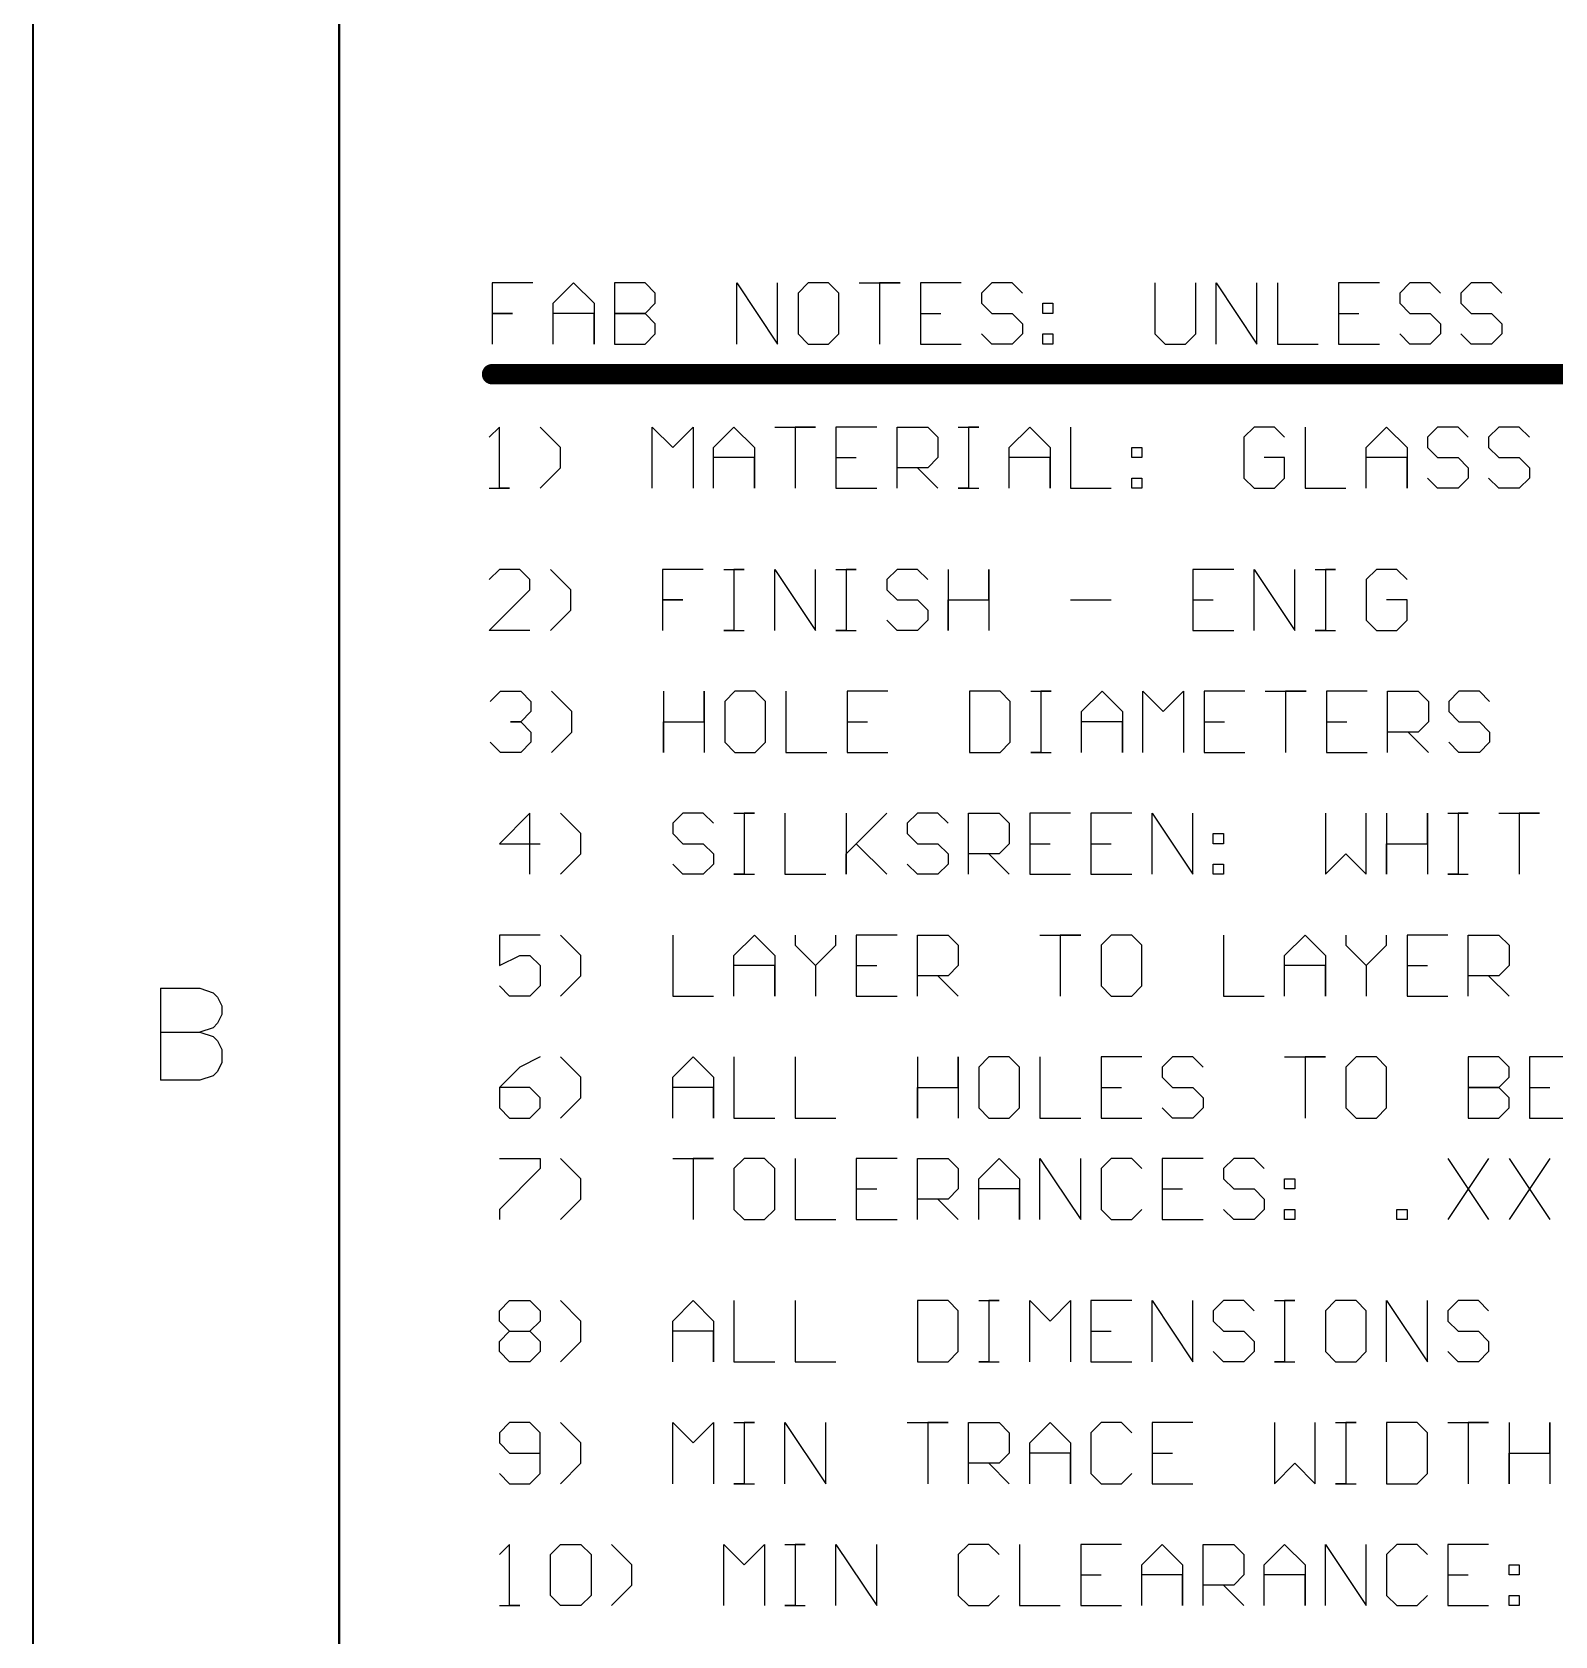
# Model space of a CAD drawing. Header units: millimetres. Extents: x 38 to 445, y 25 to 285.
# Drawn here: x 38.07 to 75.99, y 106.17 to 146.11 of the extents above; entities that cross this region are included whole.
import ezdxf

# ---------------------------------------------------------------- set-up
doc = ezdxf.new("R2010")
doc.units = ezdxf.units.MM
doc.layers.add('Mechanical16', color=56, linetype='Continuous')
doc.layers.add('Mechanical6', color=56, linetype='Continuous')

msp = doc.modelspace()

# ---------------------------------------------------------------- linework, layer by layer
at = {"layer": 'Mechanical16'}
for p, q in [((41.275, 122.301), (41.275, 120.015)), ((41.275, 122.301), (42.255, 122.301)), ((42.255, 122.301), (42.581, 122.192)), ((42.581, 122.192), (42.69, 122.083)), ((42.69, 122.083), (42.799, 121.865)), ((42.799, 121.865), (42.799, 121.648)), ((42.69, 121.43), (42.581, 121.321)), ((42.799, 121.648), (42.69, 121.43)), ((41.275, 121.212), (42.255, 121.212)), ((42.581, 121.321), (42.255, 121.212)), ((42.255, 121.212), (42.581, 121.103)), ((42.581, 121.103), (42.69, 120.995)), ((42.69, 120.995), (42.799, 120.777)), ((42.799, 120.777), (42.799, 120.45)), ((42.69, 120.233), (42.581, 120.124)), ((42.799, 120.45), (42.69, 120.233)), ((42.255, 120.015), (41.275, 120.015)), ((42.581, 120.124), (42.255, 120.015))]:
    msp.add_line(p, q, dxfattribs=at)
at = {"layer": 'Mechanical16', "const_width": 0.0508}
for points in [[(38.1, 25.4), (38.1, 279.4)], [(45.72, 33.02), (45.72, 271.78)]]:
    msp.add_lwpolyline(points, dxfattribs=at)
at = {"layer": 'Mechanical6'}
for p, q in [((50.543, 139.868), (49.527, 139.868)), ((49.527, 139.868), (49.527, 139.106)), ((51.051, 139.36), (51.558, 139.868)), ((51.558, 139.868), (52.066, 139.36)), ((52.574, 139.868), (52.574, 138.344)), ((53.336, 139.868), (52.574, 139.868)), ((53.59, 139.614), (53.336, 139.868)), ((55.621, 138.344), (55.621, 139.868)), ((55.621, 139.868), (56.637, 138.344)), ((56.637, 138.344), (56.637, 139.868)), ((57.398, 139.868), (57.145, 139.614)), ((57.906, 139.868), (57.398, 139.868)), ((58.16, 139.614), (57.906, 139.868)), ((58.668, 139.868), (59.684, 139.868)), ((59.684, 139.868), (59.176, 139.868)), ((59.176, 139.868), (59.176, 138.344)), ((61.207, 139.868), (60.192, 139.868)), ((60.192, 139.868), (60.192, 138.344)), ((61.969, 139.868), (61.715, 139.614)), ((62.477, 139.868), (61.969, 139.868)), ((62.731, 139.614), (62.477, 139.868)), ((66.032, 139.868), (66.032, 138.598)), ((67.047, 138.598), (67.047, 139.868)), ((67.555, 138.344), (67.555, 139.868)), ((67.555, 139.868), (68.571, 138.344)), ((68.571, 138.344), (68.571, 139.868)), ((69.079, 139.868), (69.079, 138.344)), ((71.618, 139.868), (70.602, 139.868)), ((70.602, 139.868), (70.602, 138.344)), ((72.38, 139.868), (72.126, 139.614)), ((72.887, 139.868), (72.38, 139.868)), ((73.141, 139.614), (72.887, 139.868)), ((73.903, 139.868), (73.649, 139.614)), ((74.411, 139.868), (73.903, 139.868)), ((74.665, 139.614), (74.411, 139.868)), ((53.59, 139.36), (53.59, 139.614)), ((57.145, 139.614), (57.145, 138.598)), ((58.16, 138.598), (58.16, 139.614)), ((61.715, 139.614), (61.715, 139.36)), ((72.126, 139.614), (72.126, 139.36)), ((73.649, 139.614), (73.649, 139.36)), ((49.527, 139.106), (50.035, 139.106)), ((50.035, 139.106), (49.527, 139.106)), ((49.527, 139.106), (49.527, 138.344)), ((51.051, 138.344), (51.051, 139.36)), ((52.066, 139.106), (51.051, 139.106)), ((52.066, 139.36), (52.066, 138.344)), ((52.066, 138.344), (52.066, 139.106)), ((53.336, 139.106), (52.574, 139.106)), ((52.574, 139.106), (53.336, 139.106)), ((53.336, 139.106), (53.59, 139.36)), ((53.59, 138.852), (53.336, 139.106)), ((60.192, 139.106), (60.699, 139.106)), ((61.715, 139.36), (61.969, 139.106)), ((61.969, 139.106), (62.477, 139.106)), ((62.477, 139.106), (62.731, 138.852)), ((63.239, 139.36), (63.492, 139.36)), ((63.239, 139.106), (63.239, 139.36)), ((63.492, 139.106), (63.239, 139.106)), ((63.492, 139.36), (63.492, 139.106)), ((70.602, 139.106), (71.11, 139.106)), ((72.126, 139.36), (72.38, 139.106)), ((72.38, 139.106), (72.887, 139.106)), ((72.887, 139.106), (73.141, 138.852)), ((73.649, 139.36), (73.903, 139.106)), ((73.903, 139.106), (74.411, 139.106)), ((74.411, 139.106), (74.665, 138.852)), ((53.336, 138.344), (53.59, 138.598)), ((53.59, 138.598), (53.59, 138.852)), ((57.145, 138.598), (57.398, 138.344)), ((57.906, 138.344), (58.16, 138.598)), ((61.969, 138.344), (61.715, 138.598)), ((62.731, 138.598), (62.477, 138.344)), ((62.731, 138.852), (62.731, 138.598)), ((63.239, 138.598), (63.492, 138.598)), ((63.239, 138.344), (63.239, 138.598)), ((63.492, 138.598), (63.492, 138.344)), ((66.032, 138.598), (66.286, 138.344)), ((66.793, 138.344), (67.047, 138.598)), ((72.38, 138.344), (72.126, 138.598)), ((73.141, 138.598), (72.887, 138.344)), ((73.141, 138.852), (73.141, 138.598)), ((73.903, 138.344), (73.649, 138.598)), ((74.665, 138.598), (74.411, 138.344)), ((74.665, 138.852), (74.665, 138.598)), ((52.574, 138.344), (53.336, 138.344)), ((57.398, 138.344), (57.906, 138.344)), ((60.192, 138.344), (61.207, 138.344)), ((62.477, 138.344), (61.969, 138.344)), ((63.492, 138.344), (63.239, 138.344)), ((66.286, 138.344), (66.793, 138.344)), ((69.079, 138.344), (70.094, 138.344)), ((70.602, 138.344), (71.618, 138.344)), ((72.887, 138.344), (72.38, 138.344)), ((74.411, 138.344), (73.903, 138.344)), ((49.709, 136.277), (49.455, 136.023)), ((49.709, 134.754), (49.709, 136.277)), ((51.232, 135.77), (50.724, 136.277)), ((53.517, 134.754), (53.517, 136.277)), ((53.517, 136.277), (54.025, 135.77)), ((54.025, 135.77), (54.533, 136.277)), ((54.533, 136.277), (54.533, 134.754)), ((55.041, 135.77), (55.549, 136.277)), ((55.549, 136.277), (56.057, 135.77)), ((56.565, 136.277), (57.58, 136.277)), ((57.58, 136.277), (57.072, 136.277)), ((57.072, 136.277), (57.072, 134.754)), ((59.104, 136.277), (58.088, 136.277)), ((58.088, 136.277), (58.088, 134.754)), ((59.612, 134.754), (59.612, 136.277)), ((59.612, 136.277), (60.373, 136.277)), ((60.373, 136.277), (60.627, 136.023)), ((61.135, 136.277), (61.643, 136.277)), ((61.643, 136.277), (61.389, 136.277)), ((61.389, 136.277), (61.389, 134.754)), ((62.405, 135.77), (62.912, 136.277)), ((62.912, 136.277), (63.42, 135.77)), ((63.928, 136.277), (63.928, 134.754)), ((68.499, 136.277), (68.245, 136.023)), ((69.006, 136.277), (68.499, 136.277)), ((69.26, 136.023), (69.006, 136.277)), ((69.768, 136.277), (69.768, 134.754)), ((71.292, 135.77), (71.8, 136.277)), ((71.8, 136.277), (72.307, 135.77)), ((73.069, 136.277), (72.815, 136.023)), ((73.577, 136.277), (73.069, 136.277)), ((73.831, 136.023), (73.577, 136.277)), ((74.593, 136.277), (74.339, 136.023)), ((75.101, 136.277), (74.593, 136.277)), ((75.354, 136.023), (75.101, 136.277)), ((60.627, 136.023), (60.627, 135.516)), ((68.245, 136.023), (68.245, 135.008)), ((72.815, 136.023), (72.815, 135.77)), ((74.339, 136.023), (74.339, 135.77)), ((51.232, 135.262), (51.232, 135.77)), ((55.041, 134.754), (55.041, 135.77)), ((56.057, 135.516), (55.041, 135.516)), ((56.057, 135.77), (56.057, 134.754)), ((56.057, 134.754), (56.057, 135.516)), ((58.088, 135.516), (58.596, 135.516)), ((60.627, 135.516), (60.373, 135.262)), ((62.405, 134.754), (62.405, 135.77)), ((63.42, 135.516), (62.405, 135.516)), ((63.42, 135.77), (63.42, 134.754)), ((63.42, 134.754), (63.42, 135.516)), ((65.452, 135.77), (65.706, 135.77)), ((65.452, 135.516), (65.452, 135.77)), ((65.706, 135.516), (65.452, 135.516)), ((65.706, 135.77), (65.706, 135.516)), ((69.26, 135.516), (68.753, 135.516)), ((69.26, 135.008), (69.26, 135.516)), ((71.292, 134.754), (71.292, 135.77)), ((72.307, 135.516), (71.292, 135.516)), ((72.307, 135.77), (72.307, 134.754)), ((72.307, 134.754), (72.307, 135.516)), ((72.815, 135.77), (73.069, 135.516)), ((73.069, 135.516), (73.577, 135.516)), ((73.577, 135.516), (73.831, 135.262)), ((74.339, 135.77), (74.593, 135.516)), ((74.593, 135.516), (75.101, 135.516)), ((75.101, 135.516), (75.354, 135.262)), ((50.724, 134.754), (51.232, 135.262)), ((60.373, 135.262), (59.612, 135.262)), ((60.119, 135.262), (60.627, 134.754)), ((65.452, 135.008), (65.706, 135.008)), ((65.452, 134.754), (65.452, 135.008)), ((65.706, 135.008), (65.706, 134.754)), ((68.245, 135.008), (68.499, 134.754)), ((69.006, 134.754), (69.26, 135.008)), ((73.069, 134.754), (72.815, 135.008)), ((73.831, 135.008), (73.577, 134.754)), ((73.831, 135.262), (73.831, 135.008)), ((74.593, 134.754), (74.339, 135.008)), ((75.354, 135.008), (75.101, 134.754)), ((75.354, 135.262), (75.354, 135.008)), ((49.455, 134.754), (49.963, 134.754)), ((49.963, 134.754), (49.709, 134.754)), ((58.088, 134.754), (59.104, 134.754)), ((61.389, 134.754), (61.135, 134.754)), ((61.135, 134.754), (61.643, 134.754)), ((63.928, 134.754), (64.944, 134.754)), ((65.706, 134.754), (65.452, 134.754)), ((68.499, 134.754), (69.006, 134.754)), ((69.768, 134.754), (70.784, 134.754)), ((73.577, 134.754), (73.069, 134.754)), ((75.101, 134.754), (74.593, 134.754)), ((49.709, 132.734), (49.455, 132.481)), ((50.217, 132.734), (49.709, 132.734)), ((50.47, 132.481), (50.217, 132.734)), ((51.486, 132.227), (50.978, 132.734)), ((54.787, 132.734), (53.771, 132.734)), ((53.771, 132.734), (53.771, 131.973)), ((55.295, 132.734), (55.803, 132.734)), ((55.803, 132.734), (55.549, 132.734)), ((55.549, 132.734), (55.549, 131.211)), ((56.565, 131.211), (56.565, 132.734)), ((56.565, 132.734), (57.58, 131.211)), ((57.58, 131.211), (57.58, 132.734)), ((58.088, 132.734), (58.596, 132.734)), ((58.596, 132.734), (58.342, 132.734)), ((58.342, 132.734), (58.342, 131.211)), ((59.612, 132.734), (59.358, 132.481)), ((60.119, 132.734), (59.612, 132.734)), ((60.373, 132.481), (60.119, 132.734)), ((60.881, 132.734), (60.881, 131.211)), ((61.897, 131.973), (61.897, 132.734)), ((61.897, 132.734), (61.897, 131.211)), ((67.991, 132.734), (66.975, 132.734)), ((66.975, 132.734), (66.975, 131.211)), ((68.499, 131.211), (68.499, 132.734)), ((68.499, 132.734), (69.514, 131.211)), ((69.514, 131.211), (69.514, 132.734)), ((70.022, 132.734), (70.53, 132.734)), ((70.53, 132.734), (70.276, 132.734)), ((70.276, 132.734), (70.276, 131.211)), ((71.546, 132.734), (71.292, 132.481)), ((72.053, 132.734), (71.546, 132.734)), ((72.307, 132.481), (72.053, 132.734)), ((49.455, 131.211), (50.47, 132.227)), ((50.47, 132.227), (50.47, 132.481)), ((51.486, 131.719), (51.486, 132.227)), ((59.358, 132.481), (59.358, 132.227)), ((59.358, 132.227), (59.612, 131.973)), ((71.292, 132.481), (71.292, 131.465)), ((53.771, 131.973), (54.279, 131.973)), ((54.279, 131.973), (53.771, 131.973)), ((53.771, 131.973), (53.771, 131.211)), ((59.612, 131.973), (60.119, 131.973)), ((60.119, 131.973), (60.373, 131.719)), ((60.881, 131.211), (60.881, 131.973)), ((60.881, 131.973), (61.897, 131.973)), ((63.928, 131.973), (64.944, 131.973)), ((66.975, 131.973), (67.483, 131.973)), ((72.307, 131.973), (71.8, 131.973)), ((72.307, 131.465), (72.307, 131.973)), ((50.978, 131.211), (51.486, 131.719)), ((59.612, 131.211), (59.358, 131.465)), ((60.373, 131.465), (60.119, 131.211)), ((60.373, 131.719), (60.373, 131.465)), ((71.292, 131.465), (71.546, 131.211)), ((72.053, 131.211), (72.307, 131.465)), ((50.47, 131.211), (49.455, 131.211)), ((55.549, 131.211), (55.295, 131.211)), ((55.295, 131.211), (55.803, 131.211)), ((58.342, 131.211), (58.088, 131.211)), ((58.088, 131.211), (58.596, 131.211)), ((60.119, 131.211), (59.612, 131.211)), ((66.975, 131.211), (67.991, 131.211)), ((70.276, 131.211), (70.022, 131.211)), ((70.022, 131.211), (70.53, 131.211)), ((71.546, 131.211), (72.053, 131.211)), ((49.479, 129.445), (49.733, 129.699)), ((49.733, 129.699), (50.241, 129.699)), ((50.241, 129.699), (50.495, 129.445)), ((50.495, 129.445), (50.495, 129.192)), ((51.511, 129.192), (51.003, 129.699)), ((53.796, 129.699), (53.796, 128.176)), ((54.811, 128.938), (54.811, 129.699)), ((54.811, 129.699), (54.811, 128.176)), ((55.573, 129.699), (55.319, 129.445)), ((55.319, 129.445), (55.319, 128.43)), ((56.081, 129.699), (55.573, 129.699)), ((56.335, 129.445), (56.081, 129.699)), ((56.335, 128.43), (56.335, 129.445)), ((56.843, 129.699), (56.843, 128.176)), ((59.382, 129.699), (58.366, 129.699)), ((58.366, 129.699), (58.366, 128.176)), ((61.413, 129.699), (61.413, 128.176)), ((62.175, 129.699), (61.413, 129.699)), ((62.429, 129.445), (62.175, 129.699)), ((62.429, 128.43), (62.429, 129.445)), ((62.937, 129.699), (63.445, 129.699)), ((63.445, 129.699), (63.191, 129.699)), ((63.191, 129.699), (63.191, 128.176)), ((64.206, 129.192), (64.714, 129.699)), ((64.714, 129.699), (65.222, 129.192)), ((65.73, 128.176), (65.73, 129.699)), ((65.73, 129.699), (66.238, 129.192)), ((66.238, 129.192), (66.746, 129.699)), ((66.746, 129.699), (66.746, 128.176)), ((68.269, 129.699), (67.253, 129.699)), ((67.253, 129.699), (67.253, 128.176)), ((68.777, 129.699), (69.793, 129.699)), ((69.793, 129.699), (69.285, 129.699)), ((69.285, 129.699), (69.285, 128.176)), ((71.316, 129.699), (70.3, 129.699)), ((70.3, 129.699), (70.3, 128.176)), ((71.824, 128.176), (71.824, 129.699)), ((71.824, 129.699), (72.586, 129.699)), ((72.586, 129.699), (72.84, 129.445)), ((72.84, 129.445), (72.84, 128.938)), ((73.601, 129.699), (73.347, 129.445)), ((73.347, 129.445), (73.347, 129.192)), ((74.109, 129.699), (73.601, 129.699)), ((74.363, 129.445), (74.109, 129.699)), ((50.495, 129.192), (50.241, 128.938)), ((51.511, 128.684), (51.511, 129.192)), ((64.206, 128.176), (64.206, 129.192)), ((65.222, 129.192), (65.222, 128.176)), ((73.347, 129.192), (73.601, 128.938)), ((50.241, 128.938), (49.987, 128.938)), ((49.987, 128.938), (50.241, 128.938)), ((50.241, 128.938), (50.495, 128.684)), ((50.495, 128.684), (50.495, 128.43)), ((51.003, 128.176), (51.511, 128.684)), ((53.796, 128.176), (53.796, 128.938)), ((53.796, 128.938), (54.811, 128.938)), ((58.366, 128.938), (58.874, 128.938)), ((65.222, 128.938), (64.206, 128.938)), ((65.222, 128.176), (65.222, 128.938)), ((67.253, 128.938), (67.761, 128.938)), ((70.3, 128.938), (70.808, 128.938)), ((72.586, 128.684), (71.824, 128.684)), ((72.332, 128.684), (72.84, 128.176)), ((72.84, 128.938), (72.586, 128.684)), ((73.601, 128.938), (74.109, 128.938)), ((74.109, 128.938), (74.363, 128.684)), ((74.363, 128.684), (74.363, 128.43)), ((49.733, 128.176), (49.479, 128.43)), ((50.495, 128.43), (50.241, 128.176)), ((55.319, 128.43), (55.573, 128.176)), ((56.081, 128.176), (56.335, 128.43)), ((62.175, 128.176), (62.429, 128.43)), ((73.601, 128.176), (73.347, 128.43)), ((74.363, 128.43), (74.109, 128.176)), ((50.241, 128.176), (49.733, 128.176)), ((55.573, 128.176), (56.081, 128.176)), ((56.843, 128.176), (57.858, 128.176)), ((58.366, 128.176), (59.382, 128.176)), ((61.413, 128.176), (62.175, 128.176)), ((63.191, 128.176), (62.937, 128.176)), ((62.937, 128.176), (63.445, 128.176)), ((67.253, 128.176), (68.269, 128.176)), ((70.3, 128.176), (71.316, 128.176)), ((74.109, 128.176), (73.601, 128.176)), ((50.471, 126.664), (49.709, 125.903)), ((50.471, 125.141), (50.471, 126.664)), ((51.74, 126.156), (51.232, 126.664)), ((54.279, 126.664), (54.025, 126.41)), ((54.787, 126.664), (54.279, 126.664)), ((55.041, 126.41), (54.787, 126.664)), ((55.549, 126.664), (56.057, 126.664)), ((56.057, 126.664), (55.803, 126.664)), ((55.803, 126.664), (55.803, 125.141)), ((56.819, 126.664), (56.819, 125.141)), ((58.342, 126.664), (58.342, 125.141)), ((58.342, 125.649), (59.358, 126.664)), ((59.358, 126.664), (58.596, 125.903)), ((60.119, 126.664), (59.866, 126.41)), ((60.627, 126.664), (60.119, 126.664)), ((60.881, 126.41), (60.627, 126.664)), ((61.389, 125.141), (61.389, 126.664)), ((61.389, 126.664), (62.151, 126.664)), ((62.151, 126.664), (62.405, 126.41)), ((63.928, 126.664), (62.913, 126.664)), ((62.913, 126.664), (62.913, 125.141)), ((65.452, 126.664), (64.436, 126.664)), ((64.436, 126.664), (64.436, 125.141)), ((65.96, 125.141), (65.96, 126.664)), ((65.96, 126.664), (66.975, 125.141)), ((66.975, 125.141), (66.975, 126.664)), ((70.276, 126.664), (70.276, 125.141)), ((71.292, 125.141), (71.292, 126.664)), ((71.8, 126.664), (71.8, 125.141)), ((72.815, 125.903), (72.815, 126.664)), ((72.815, 126.664), (72.815, 125.141)), ((73.323, 126.664), (73.831, 126.664)), ((73.831, 126.664), (73.577, 126.664)), ((73.577, 126.664), (73.577, 125.141)), ((74.593, 126.664), (75.608, 126.664)), ((75.608, 126.664), (75.101, 126.664)), ((75.101, 126.664), (75.101, 125.141)), ((54.025, 126.41), (54.025, 126.156)), ((59.866, 126.41), (59.866, 126.156)), ((62.405, 126.41), (62.405, 125.903)), ((49.709, 125.903), (50.724, 125.903)), ((51.74, 125.649), (51.74, 126.156)), ((54.025, 126.156), (54.279, 125.903)), ((54.279, 125.903), (54.787, 125.903)), ((54.787, 125.903), (55.041, 125.649)), ((58.596, 125.903), (59.358, 125.141)), ((59.866, 126.156), (60.119, 125.903)), ((60.119, 125.903), (60.627, 125.903)), ((60.627, 125.903), (60.881, 125.649)), ((62.405, 125.903), (62.151, 125.649)), ((62.913, 125.903), (63.42, 125.903)), ((64.436, 125.903), (64.944, 125.903)), ((67.483, 126.156), (67.737, 126.156)), ((67.483, 125.903), (67.483, 126.156)), ((67.737, 125.903), (67.483, 125.903)), ((67.737, 126.156), (67.737, 125.903)), ((71.8, 125.141), (71.8, 125.903)), ((71.8, 125.903), (72.815, 125.903)), ((51.232, 125.141), (51.74, 125.649)), ((55.041, 125.649), (55.041, 125.395)), ((58.342, 125.141), (58.342, 125.649)), ((60.881, 125.649), (60.881, 125.395)), ((62.151, 125.649), (61.389, 125.649)), ((61.897, 125.649), (62.405, 125.141)), ((70.276, 125.141), (70.784, 125.649)), ((70.784, 125.649), (71.292, 125.141)), ((54.279, 125.141), (54.025, 125.395)), ((54.787, 125.141), (54.279, 125.141)), ((55.041, 125.395), (54.787, 125.141)), ((55.803, 125.141), (55.549, 125.141)), ((55.549, 125.141), (56.057, 125.141)), ((56.819, 125.141), (57.834, 125.141)), ((60.119, 125.141), (59.866, 125.395)), ((60.627, 125.141), (60.119, 125.141)), ((60.881, 125.395), (60.627, 125.141)), ((62.913, 125.141), (63.928, 125.141)), ((64.436, 125.141), (65.452, 125.141)), ((67.483, 125.395), (67.737, 125.395)), ((67.483, 125.141), (67.483, 125.395)), ((67.737, 125.141), (67.483, 125.141)), ((67.737, 125.395), (67.737, 125.141)), ((73.577, 125.141), (73.323, 125.141)), ((73.323, 125.141), (73.831, 125.141)), ((50.724, 123.629), (49.709, 123.629)), ((49.709, 123.629), (49.709, 122.867)), ((51.74, 123.121), (51.232, 123.629)), ((54.025, 123.629), (54.025, 122.106)), ((55.549, 123.121), (56.057, 123.629)), ((56.057, 123.629), (56.565, 123.121)), ((57.072, 123.629), (57.072, 123.375)), ((58.088, 123.375), (58.088, 123.629)), ((59.612, 123.629), (58.596, 123.629)), ((58.596, 123.629), (58.596, 122.106)), ((60.119, 122.106), (60.119, 123.629)), ((60.119, 123.629), (60.881, 123.629)), ((60.881, 123.629), (61.135, 123.375)), ((63.166, 123.629), (64.182, 123.629)), ((64.182, 123.629), (63.674, 123.629)), ((63.674, 123.629), (63.674, 122.106)), ((64.944, 123.629), (64.69, 123.375)), ((65.452, 123.629), (64.944, 123.629)), ((65.706, 123.375), (65.452, 123.629)), ((67.737, 123.629), (67.737, 122.106)), ((69.26, 123.121), (69.768, 123.629)), ((69.768, 123.629), (70.276, 123.121)), ((70.784, 123.629), (70.784, 123.375)), ((71.8, 123.375), (71.8, 123.629)), ((73.323, 123.629), (72.307, 123.629)), ((72.307, 123.629), (72.307, 122.106)), ((73.831, 122.106), (73.831, 123.629)), ((73.831, 123.629), (74.593, 123.629)), ((74.593, 123.629), (74.847, 123.375)), ((49.709, 122.867), (50.217, 123.121)), ((50.217, 123.121), (50.471, 123.121)), ((50.471, 123.121), (50.724, 122.867)), ((51.74, 122.614), (51.74, 123.121)), ((55.549, 122.106), (55.549, 123.121)), ((56.565, 123.121), (56.565, 122.106)), ((57.072, 123.375), (57.58, 122.867)), ((57.58, 122.867), (58.088, 123.375)), ((61.135, 123.375), (61.135, 122.867)), ((64.69, 123.375), (64.69, 122.36)), ((65.706, 122.36), (65.706, 123.375)), ((69.26, 122.106), (69.26, 123.121)), ((70.276, 123.121), (70.276, 122.106)), ((70.784, 123.375), (71.292, 122.867)), ((71.292, 122.867), (71.8, 123.375)), ((74.847, 123.375), (74.847, 122.867)), ((50.724, 122.867), (50.724, 122.36)), ((51.232, 122.106), (51.74, 122.614)), ((56.565, 122.867), (55.549, 122.867)), ((56.565, 122.106), (56.565, 122.867)), ((57.58, 122.867), (57.58, 122.106)), ((58.596, 122.867), (59.104, 122.867)), ((60.881, 122.614), (60.119, 122.614)), ((60.627, 122.614), (61.135, 122.106)), ((61.135, 122.867), (60.881, 122.614)), ((70.276, 122.867), (69.26, 122.867)), ((70.276, 122.106), (70.276, 122.867)), ((71.292, 122.867), (71.292, 122.106)), ((72.307, 122.867), (72.815, 122.867)), ((74.593, 122.614), (73.831, 122.614)), ((74.339, 122.614), (74.847, 122.106)), ((74.847, 122.867), (74.593, 122.614)), ((49.963, 122.106), (49.709, 122.36)), ((50.724, 122.36), (50.471, 122.106)), ((64.69, 122.36), (64.944, 122.106)), ((65.452, 122.106), (65.706, 122.36)), ((50.471, 122.106), (49.963, 122.106)), ((54.025, 122.106), (55.041, 122.106)), ((58.596, 122.106), (59.612, 122.106)), ((64.944, 122.106), (65.452, 122.106)), ((67.737, 122.106), (68.753, 122.106)), ((72.307, 122.106), (73.323, 122.106)), ((50.217, 120.34), (49.709, 119.832)), ((50.724, 120.594), (50.217, 120.34)), ((51.74, 120.086), (51.232, 120.594)), ((54.025, 120.086), (54.533, 120.594)), ((54.533, 120.594), (55.041, 120.086)), ((55.549, 120.594), (55.549, 119.071)), ((57.072, 120.594), (57.072, 119.071)), ((60.119, 120.594), (60.119, 119.071)), ((61.135, 119.832), (61.135, 120.594)), ((61.135, 120.594), (61.135, 119.071)), ((61.897, 120.594), (61.643, 120.34)), ((61.643, 120.34), (61.643, 119.325)), ((62.405, 120.594), (61.897, 120.594)), ((62.659, 120.34), (62.405, 120.594)), ((62.659, 119.325), (62.659, 120.34)), ((63.166, 120.594), (63.166, 119.071)), ((65.706, 120.594), (64.69, 120.594)), ((64.69, 120.594), (64.69, 119.071)), ((66.467, 120.594), (66.213, 120.34)), ((66.213, 120.34), (66.213, 120.086)), ((66.975, 120.594), (66.467, 120.594)), ((67.229, 120.34), (66.975, 120.594)), ((69.26, 120.594), (70.276, 120.594)), ((70.276, 120.594), (69.768, 120.594)), ((69.768, 120.594), (69.768, 119.071)), ((71.038, 120.594), (70.784, 120.34)), ((70.784, 120.34), (70.784, 119.325)), ((71.546, 120.594), (71.038, 120.594)), ((71.8, 120.34), (71.546, 120.594)), ((71.8, 119.325), (71.8, 120.34)), ((73.831, 120.594), (73.831, 119.071)), ((74.593, 120.594), (73.831, 120.594)), ((74.847, 120.34), (74.593, 120.594)), ((74.847, 120.086), (74.847, 120.34)), ((76.37, 120.594), (75.355, 120.594)), ((75.355, 120.594), (75.355, 119.071)), ((49.709, 119.832), (49.709, 119.325)), ((50.471, 119.832), (49.709, 119.832)), ((50.724, 119.578), (50.471, 119.832)), ((51.74, 119.578), (51.74, 120.086)), ((54.025, 119.071), (54.025, 120.086)), ((55.041, 119.832), (54.025, 119.832)), ((55.041, 120.086), (55.041, 119.071)), ((55.041, 119.071), (55.041, 119.832)), ((60.119, 119.071), (60.119, 119.832)), ((60.119, 119.832), (61.135, 119.832)), ((64.69, 119.832), (65.198, 119.832)), ((66.213, 120.086), (66.467, 119.832)), ((66.467, 119.832), (66.975, 119.832)), ((66.975, 119.832), (67.229, 119.578)), ((74.593, 119.832), (73.831, 119.832)), ((73.831, 119.832), (74.593, 119.832)), ((74.593, 119.832), (74.847, 120.086)), ((74.847, 119.578), (74.593, 119.832)), ((75.355, 119.832), (75.862, 119.832)), ((50.724, 119.325), (50.724, 119.578)), ((51.232, 119.071), (51.74, 119.578)), ((67.229, 119.578), (67.229, 119.325)), ((74.847, 119.325), (74.847, 119.578)), ((49.709, 119.325), (49.963, 119.071)), ((49.963, 119.071), (50.471, 119.071)), ((50.471, 119.071), (50.724, 119.325)), ((55.549, 119.071), (56.565, 119.071)), ((57.072, 119.071), (58.088, 119.071)), ((61.643, 119.325), (61.897, 119.071)), ((61.897, 119.071), (62.405, 119.071)), ((62.405, 119.071), (62.659, 119.325)), ((63.166, 119.071), (64.182, 119.071)), ((64.69, 119.071), (65.706, 119.071)), ((66.467, 119.071), (66.213, 119.325)), ((66.975, 119.071), (66.467, 119.071)), ((67.229, 119.325), (66.975, 119.071)), ((70.784, 119.325), (71.038, 119.071)), ((71.038, 119.071), (71.546, 119.071)), ((71.546, 119.071), (71.8, 119.325)), ((73.831, 119.071), (74.593, 119.071)), ((74.593, 119.071), (74.847, 119.325)), ((75.355, 119.071), (76.37, 119.071)), ((49.709, 118.067), (50.724, 118.067)), ((50.724, 118.067), (50.724, 117.813)), ((51.74, 117.559), (51.232, 118.067)), ((54.025, 118.067), (55.041, 118.067)), ((55.041, 118.067), (54.533, 118.067)), ((54.533, 118.067), (54.533, 116.543)), ((55.803, 118.067), (55.549, 117.813)), ((56.311, 118.067), (55.803, 118.067)), ((56.565, 117.813), (56.311, 118.067)), ((57.072, 118.067), (57.072, 116.543)), ((59.612, 118.067), (58.596, 118.067)), ((58.596, 118.067), (58.596, 116.543)), ((60.119, 116.543), (60.119, 118.067)), ((60.119, 118.067), (60.881, 118.067)), ((60.881, 118.067), (61.135, 117.813)), ((61.643, 117.559), (62.151, 118.067)), ((62.151, 118.067), (62.659, 117.559)), ((63.166, 116.543), (63.166, 118.067)), ((63.166, 118.067), (64.182, 116.543)), ((64.182, 116.543), (64.182, 118.067)), ((64.944, 118.067), (64.69, 117.813)), ((65.452, 118.067), (64.944, 118.067)), ((65.706, 117.813), (65.452, 118.067)), ((67.229, 118.067), (66.213, 118.067)), ((66.213, 118.067), (66.213, 116.543)), ((67.991, 118.067), (67.737, 117.813)), ((68.499, 118.067), (67.991, 118.067)), ((68.753, 117.813), (68.499, 118.067)), ((73.323, 118.067), (74.339, 116.543)), ((74.339, 118.067), (73.323, 116.543)), ((74.847, 118.067), (75.862, 116.543)), ((75.862, 118.067), (74.847, 116.543)), ((50.724, 117.813), (49.709, 116.797)), ((51.74, 117.051), (51.74, 117.559)), ((55.549, 117.813), (55.549, 116.797)), ((56.565, 116.797), (56.565, 117.813)), ((61.135, 117.813), (61.135, 117.305)), ((61.643, 116.543), (61.643, 117.559)), ((62.659, 117.559), (62.659, 116.543)), ((64.69, 117.813), (64.69, 116.797)), ((67.737, 117.813), (67.737, 117.559)), ((67.737, 117.559), (67.991, 117.305)), ((69.26, 117.559), (69.514, 117.559)), ((69.26, 117.305), (69.26, 117.559)), ((69.514, 117.559), (69.514, 117.305)), ((51.232, 116.543), (51.74, 117.051)), ((58.596, 117.305), (59.104, 117.305)), ((60.881, 117.051), (60.119, 117.051)), ((60.627, 117.051), (61.135, 116.543)), ((61.135, 117.305), (60.881, 117.051)), ((62.659, 117.305), (61.643, 117.305)), ((62.659, 116.543), (62.659, 117.305)), ((66.213, 117.305), (66.721, 117.305)), ((67.991, 117.305), (68.499, 117.305)), ((68.499, 117.305), (68.753, 117.051)), ((68.753, 117.051), (68.753, 116.797)), ((69.514, 117.305), (69.26, 117.305)), ((49.709, 116.797), (49.709, 116.543)), ((55.549, 116.797), (55.803, 116.543)), ((56.311, 116.543), (56.565, 116.797)), ((64.69, 116.797), (64.944, 116.543)), ((65.452, 116.543), (65.706, 116.797)), ((67.991, 116.543), (67.737, 116.797)), ((68.753, 116.797), (68.499, 116.543)), ((69.26, 116.797), (69.514, 116.797)), ((69.26, 116.543), (69.26, 116.797)), ((69.514, 116.797), (69.514, 116.543)), ((72.054, 116.543), (72.054, 116.797)), ((72.054, 116.797), (72.307, 116.797)), ((72.307, 116.797), (72.307, 116.543)), ((55.803, 116.543), (56.311, 116.543)), ((57.072, 116.543), (58.088, 116.543)), ((58.596, 116.543), (59.612, 116.543)), ((64.944, 116.543), (65.452, 116.543)), ((66.213, 116.543), (67.229, 116.543)), ((68.499, 116.543), (67.991, 116.543)), ((69.514, 116.543), (69.26, 116.543)), ((72.307, 116.543), (72.054, 116.543)), ((49.709, 114.27), (49.963, 114.524)), ((49.709, 114.016), (49.709, 114.27)), ((49.963, 114.524), (50.471, 114.524)), ((50.471, 114.524), (50.724, 114.27)), ((50.724, 114.27), (50.724, 114.016)), ((51.74, 114.016), (51.232, 114.524)), ((54.025, 114.016), (54.533, 114.524)), ((54.533, 114.524), (55.041, 114.016)), ((55.549, 114.524), (55.549, 113.001)), ((57.072, 114.524), (57.072, 113.001)), ((60.119, 114.524), (60.119, 113.001)), ((60.881, 114.524), (60.119, 114.524)), ((61.135, 114.27), (60.881, 114.524)), ((61.135, 113.254), (61.135, 114.27)), ((61.643, 114.524), (62.151, 114.524)), ((62.151, 114.524), (61.897, 114.524)), ((61.897, 114.524), (61.897, 113.001)), ((62.913, 113.001), (62.913, 114.524)), ((62.913, 114.524), (63.42, 114.016)), ((63.42, 114.016), (63.928, 114.524)), ((63.928, 114.524), (63.928, 113.001)), ((65.452, 114.524), (64.436, 114.524)), ((64.436, 114.524), (64.436, 113.001)), ((65.96, 113.001), (65.96, 114.524)), ((65.96, 114.524), (66.975, 113.001)), ((66.975, 113.001), (66.975, 114.524)), ((67.737, 114.524), (67.483, 114.27)), ((67.483, 114.27), (67.483, 114.016)), ((68.245, 114.524), (67.737, 114.524)), ((68.499, 114.27), (68.245, 114.524)), ((69.007, 114.524), (69.514, 114.524)), ((69.514, 114.524), (69.26, 114.524)), ((69.26, 114.524), (69.26, 113.001)), ((70.53, 114.524), (70.276, 114.27)), ((70.276, 114.27), (70.276, 113.254)), ((71.038, 114.524), (70.53, 114.524)), ((71.292, 114.27), (71.038, 114.524)), ((71.292, 113.254), (71.292, 114.27)), ((71.8, 113.001), (71.8, 114.524)), ((71.8, 114.524), (72.815, 113.001)), ((72.815, 113.001), (72.815, 114.524)), ((73.577, 114.524), (73.323, 114.27)), ((73.323, 114.27), (73.323, 114.016)), ((74.085, 114.524), (73.577, 114.524)), ((74.339, 114.27), (74.085, 114.524)), ((49.963, 113.762), (49.709, 114.016)), ((50.724, 114.016), (50.471, 113.762)), ((51.74, 113.508), (51.74, 114.016)), ((54.025, 113.001), (54.025, 114.016)), ((55.041, 114.016), (55.041, 113.001)), ((67.483, 114.016), (67.737, 113.762)), ((73.323, 114.016), (73.577, 113.762)), ((49.709, 113.508), (49.963, 113.762)), ((49.709, 113.254), (49.709, 113.508)), ((49.963, 113.762), (50.471, 113.762)), ((50.471, 113.762), (50.724, 113.508)), ((50.724, 113.508), (50.724, 113.254)), ((51.232, 113.001), (51.74, 113.508)), ((55.041, 113.762), (54.025, 113.762)), ((55.041, 113.001), (55.041, 113.762)), ((64.436, 113.762), (64.944, 113.762)), ((67.737, 113.762), (68.245, 113.762)), ((68.245, 113.762), (68.499, 113.508)), ((68.499, 113.508), (68.499, 113.254)), ((73.577, 113.762), (74.085, 113.762)), ((74.085, 113.762), (74.339, 113.508)), ((74.339, 113.508), (74.339, 113.254)), ((49.963, 113.001), (49.709, 113.254)), ((50.724, 113.254), (50.471, 113.001)), ((60.881, 113.001), (61.135, 113.254)), ((67.737, 113.001), (67.483, 113.254)), ((68.499, 113.254), (68.245, 113.001)), ((70.276, 113.254), (70.53, 113.001)), ((71.038, 113.001), (71.292, 113.254)), ((73.577, 113.001), (73.323, 113.254)), ((74.339, 113.254), (74.085, 113.001)), ((50.471, 113.001), (49.963, 113.001)), ((55.549, 113.001), (56.565, 113.001)), ((57.072, 113.001), (58.088, 113.001)), ((60.119, 113.001), (60.881, 113.001)), ((61.897, 113.001), (61.643, 113.001)), ((61.643, 113.001), (62.151, 113.001)), ((64.436, 113.001), (65.452, 113.001)), ((68.245, 113.001), (67.737, 113.001)), ((69.26, 113.001), (69.007, 113.001)), ((69.007, 113.001), (69.514, 113.001)), ((70.53, 113.001), (71.038, 113.001)), ((74.085, 113.001), (73.577, 113.001)), ((49.963, 111.489), (49.709, 111.235)), ((50.471, 111.489), (49.963, 111.489)), ((50.724, 111.235), (50.471, 111.489)), ((51.74, 110.981), (51.232, 111.489)), ((54.025, 109.965), (54.025, 111.489)), ((54.025, 111.489), (54.533, 110.981)), ((54.533, 110.981), (55.041, 111.489)), ((55.041, 111.489), (55.041, 109.965)), ((55.549, 111.489), (56.057, 111.489)), ((56.057, 111.489), (55.803, 111.489)), ((55.803, 111.489), (55.803, 109.965)), ((56.819, 109.965), (56.819, 111.489)), ((56.819, 111.489), (57.834, 109.965)), ((57.834, 109.965), (57.834, 111.489)), ((59.866, 111.489), (60.881, 111.489)), ((60.881, 111.489), (60.373, 111.489)), ((60.373, 111.489), (60.373, 109.965)), ((61.389, 109.965), (61.389, 111.489)), ((61.389, 111.489), (62.151, 111.489)), ((62.151, 111.489), (62.405, 111.235)), ((62.913, 110.981), (63.42, 111.489)), ((63.42, 111.489), (63.928, 110.981)), ((64.69, 111.489), (64.436, 111.235)), ((65.198, 111.489), (64.69, 111.489)), ((65.452, 111.235), (65.198, 111.489)), ((66.975, 111.489), (65.96, 111.489)), ((65.96, 111.489), (65.96, 109.965)), ((69.007, 111.489), (69.007, 109.965)), ((70.022, 109.965), (70.022, 111.489)), ((70.53, 111.489), (71.038, 111.489)), ((71.038, 111.489), (70.784, 111.489)), ((70.784, 111.489), (70.784, 109.965)), ((71.8, 111.489), (71.8, 109.965)), ((72.561, 111.489), (71.8, 111.489)), ((72.815, 111.235), (72.561, 111.489)), ((73.323, 111.489), (74.339, 111.489)), ((74.339, 111.489), (73.831, 111.489)), ((73.831, 111.489), (73.831, 109.965)), ((74.847, 111.489), (74.847, 109.965)), ((75.862, 110.727), (75.862, 111.489)), ((75.862, 111.489), (75.862, 109.965)), ((49.709, 111.235), (49.709, 110.981)), ((50.724, 110.219), (50.724, 111.235)), ((62.405, 111.235), (62.405, 110.727)), ((64.436, 111.235), (64.436, 110.219)), ((72.815, 110.219), (72.815, 111.235)), ((49.709, 110.981), (49.963, 110.727)), ((49.963, 110.727), (50.724, 110.727)), ((51.74, 110.473), (51.74, 110.981)), ((62.405, 110.727), (62.151, 110.473)), ((62.913, 109.965), (62.913, 110.981)), ((63.928, 110.727), (62.913, 110.727)), ((63.928, 110.981), (63.928, 109.965)), ((63.928, 109.965), (63.928, 110.727)), ((65.96, 110.727), (66.467, 110.727)), ((74.847, 109.965), (74.847, 110.727)), ((74.847, 110.727), (75.862, 110.727)), ((51.232, 109.965), (51.74, 110.473)), ((62.151, 110.473), (61.389, 110.473)), ((61.897, 110.473), (62.405, 109.965)), ((69.007, 109.965), (69.514, 110.473)), ((69.514, 110.473), (70.022, 109.965)), ((49.709, 110.219), (49.963, 109.965)), ((49.963, 109.965), (50.471, 109.965)), ((50.471, 109.965), (50.724, 110.219)), ((55.803, 109.965), (55.549, 109.965)), ((55.549, 109.965), (56.057, 109.965)), ((64.436, 110.219), (64.69, 109.965)), ((64.69, 109.965), (65.198, 109.965)), ((65.198, 109.965), (65.452, 110.219)), ((65.96, 109.965), (66.975, 109.965)), ((70.784, 109.965), (70.53, 109.965)), ((70.53, 109.965), (71.038, 109.965)), ((71.8, 109.965), (72.561, 109.965)), ((72.561, 109.965), (72.815, 110.219)), ((49.963, 108.454), (49.709, 108.2)), ((49.963, 106.93), (49.963, 108.454)), ((50.978, 108.2), (51.232, 108.454)), ((51.232, 108.454), (51.74, 108.454)), ((51.74, 108.454), (51.994, 108.2)), ((53.01, 107.946), (52.502, 108.454)), ((55.295, 106.93), (55.295, 108.454)), ((55.295, 108.454), (55.803, 107.946)), ((55.803, 107.946), (56.311, 108.454)), ((56.311, 108.454), (56.311, 106.93)), ((56.819, 108.454), (57.326, 108.454)), ((57.326, 108.454), (57.072, 108.454)), ((57.072, 108.454), (57.072, 106.93)), ((58.088, 106.93), (58.088, 108.454)), ((58.088, 108.454), (59.104, 106.93)), ((59.104, 106.93), (59.104, 108.454)), ((61.389, 108.454), (61.135, 108.2)), ((61.897, 108.454), (61.389, 108.454)), ((62.151, 108.2), (61.897, 108.454)), ((62.659, 108.454), (62.659, 106.93)), ((65.198, 108.454), (64.182, 108.454)), ((64.182, 108.454), (64.182, 106.93)), ((65.706, 107.946), (66.213, 108.454)), ((66.213, 108.454), (66.721, 107.946)), ((67.229, 106.93), (67.229, 108.454)), ((67.229, 108.454), (67.991, 108.454)), ((67.991, 108.454), (68.245, 108.2)), ((68.753, 107.946), (69.26, 108.454)), ((69.26, 108.454), (69.768, 107.946)), ((70.276, 106.93), (70.276, 108.454)), ((70.276, 108.454), (71.292, 106.93)), ((71.292, 106.93), (71.292, 108.454)), ((72.054, 108.454), (71.8, 108.2)), ((72.561, 108.454), (72.054, 108.454)), ((72.815, 108.2), (72.561, 108.454)), ((74.339, 108.454), (73.323, 108.454)), ((73.323, 108.454), (73.323, 106.93)), ((50.978, 107.184), (50.978, 108.2)), ((51.994, 108.2), (51.994, 107.184)), ((53.01, 107.438), (53.01, 107.946)), ((61.135, 108.2), (61.135, 107.184)), ((65.706, 106.93), (65.706, 107.946)), ((66.721, 107.946), (66.721, 106.93)), ((68.245, 108.2), (68.245, 107.692)), ((68.753, 106.93), (68.753, 107.946)), ((69.768, 107.946), (69.768, 106.93)), ((71.8, 108.2), (71.8, 107.184)), ((74.847, 107.946), (75.101, 107.946)), ((74.847, 107.692), (74.847, 107.946)), ((75.101, 107.946), (75.101, 107.692)), ((52.502, 106.93), (53.01, 107.438)), ((64.182, 107.692), (64.69, 107.692)), ((66.721, 107.692), (65.706, 107.692)), ((66.721, 106.93), (66.721, 107.692)), ((67.991, 107.438), (67.229, 107.438)), ((67.737, 107.438), (68.245, 106.93)), ((68.245, 107.692), (67.991, 107.438)), ((69.768, 107.692), (68.753, 107.692)), ((69.768, 106.93), (69.768, 107.692)), ((73.323, 107.692), (73.831, 107.692)), ((75.101, 107.692), (74.847, 107.692)), ((51.232, 106.93), (50.978, 107.184)), ((51.994, 107.184), (51.74, 106.93)), ((61.135, 107.184), (61.389, 106.93)), ((61.897, 106.93), (62.151, 107.184)), ((71.8, 107.184), (72.054, 106.93)), ((72.561, 106.93), (72.815, 107.184)), ((74.847, 107.184), (75.101, 107.184)), ((74.847, 106.93), (74.847, 107.184)), ((75.101, 107.184), (75.101, 106.93)), ((49.709, 106.93), (50.217, 106.93)), ((50.217, 106.93), (49.963, 106.93)), ((51.74, 106.93), (51.232, 106.93)), ((57.072, 106.93), (56.819, 106.93)), ((56.819, 106.93), (57.326, 106.93)), ((61.389, 106.93), (61.897, 106.93)), ((62.659, 106.93), (63.674, 106.93)), ((64.182, 106.93), (65.198, 106.93)), ((72.054, 106.93), (72.561, 106.93)), ((73.323, 106.93), (74.339, 106.93)), ((75.101, 106.93), (74.847, 106.93))]:
    msp.add_line(p, q, dxfattribs=at)
at = {"layer": 'Mechanical6', "const_width": 0.508}
msp.add_lwpolyline([(49.527, 137.594), (144.277, 137.594)], dxfattribs=at)
at = {"layer": 'Mechanical6', "const_width": 0.254}
msp.add_lwpolyline([(49.4, 137.594, 1), (49.654, 137.594, 1)], format="xyb", close=True, dxfattribs=at)

doc.saveas('drawing.dxf')
